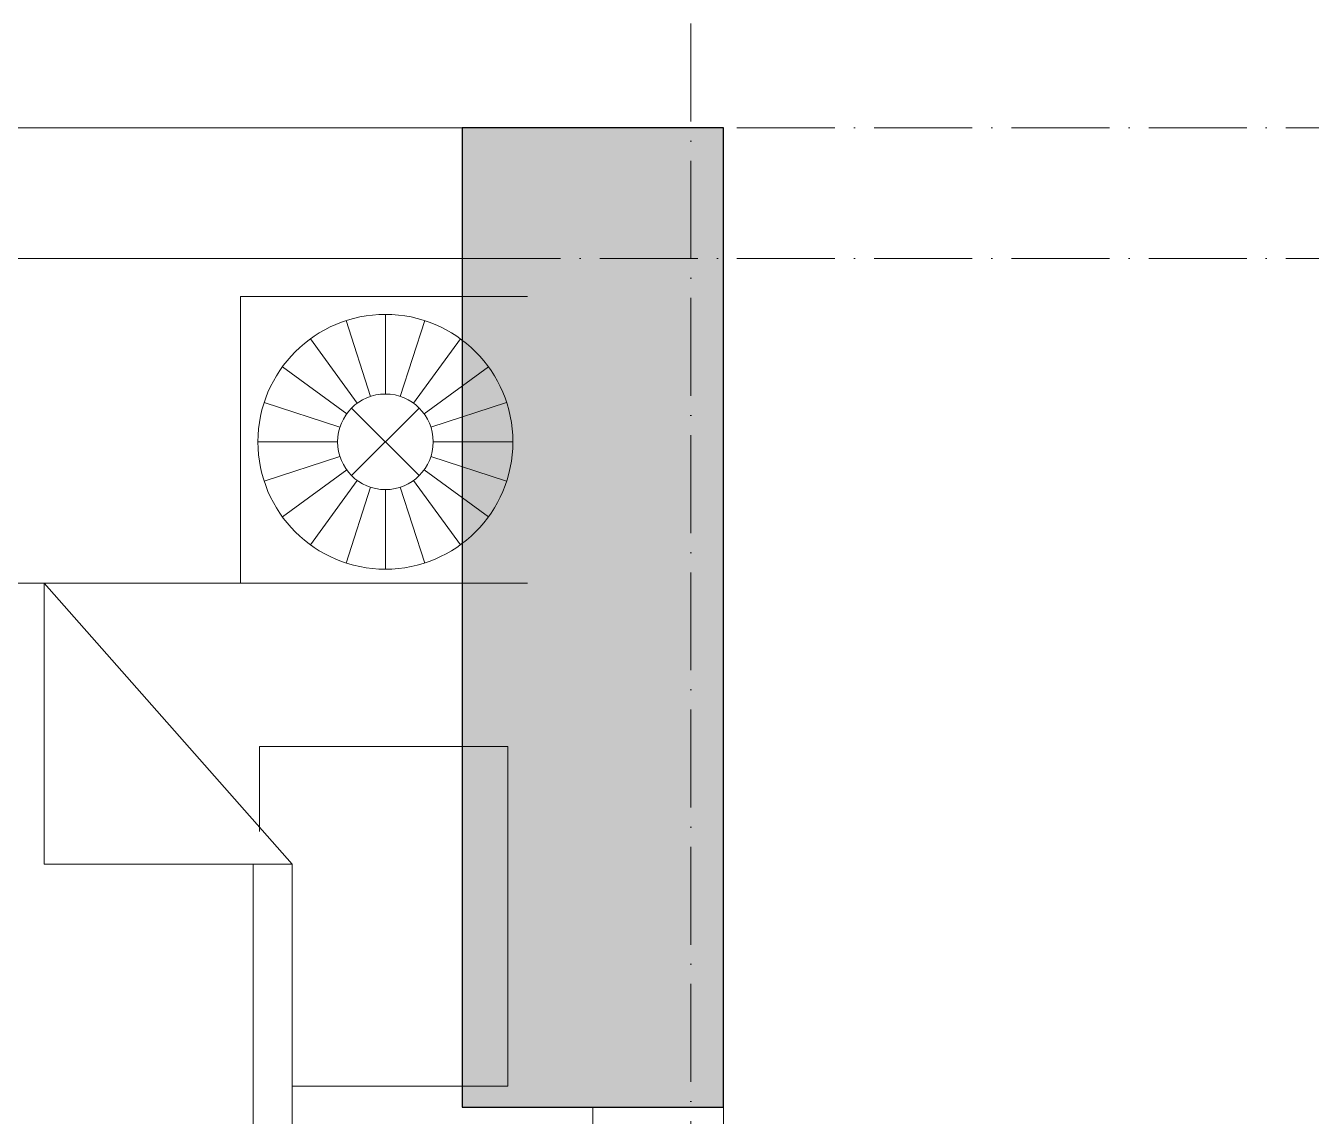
# Model space of a CAD drawing. Header units: millimetres. Extents: x -20144 to 122974, y -38328 to 48263.
# Drawn here: x 22432 to 24401, y 41086 to 42756 of the extents above; entities that cross this region are included whole.
import ezdxf

# ---------------------------------------------------------------- set-up
doc = ezdxf.new("R2010")
doc.units = ezdxf.units.MM
doc.linetypes.add('Grid Line', pattern=[4.2, 3, -0.6, 0, -0.6])
for name, color, linetype, lineweight in [('NET-CAT', 3, 'Continuous', 15), ('THIET BI', 44, 'Continuous', 5), ('TRUC', 225, 'Continuous', 5), ('X-COT HAM$0$LC.HA', 8, 'Continuous', 9)]:
    doc.layers.add(name, color=color, linetype=linetype, lineweight=lineweight)

# ---------------------------------------------------------------- blocks, each defined once
blk = doc.blocks.new('ALC1807-ASCENT PLAZA-KET CAU_rvt-1-MẶT BẰNG TẦNG 5 ĐẾN TẦNG 22')
at = {"layer": 'X-COT HAM$0$LC.HA'}
h = blk.add_hatch(color=256, dxfattribs=at)
h.dxf.hatch_style = 1
h.paths.add_polyline_path([(23500.5, 42599.9), (23100.5, 42599.9), (23100.5, 41099.9), (23500.5, 41099.9)])
at = {"ltscale": 1000, "elevation": 0}
blk.add_lwpolyline([(23500.5, 42599.9), (23100.5, 42599.9), (23100.5, 41099.9), (23500.5, 41099.9)], close=True, dxfattribs=at)
blk = doc.blocks.new('X-GIUONG1 - X-GIUONG-V55-MẶT BẰNG TẦNG 5 ĐẾN TẦNG 22')
at = {"layer": 'THIET BI'}
for p, q in [((-1239, 0), (-1239, -439)), ((-1239, -439), (-1239, 0)), ((-800, -439), (-800, 0)), ((-800, 0), (-800, -2000)), ((-800, 0), (-800, -439)), ((-800, 0), (-800, -2000)), ((-1039.2, -147.8), (-1076.9, -31.8)), ((-1016.6, -144.2), (-1016.6, -22.2)), ((-993.9, -147.8), (-956.3, -31.8)), ((-550, -30), (-550, -410)), ((-30, -30), (-550, -30)), ((-30, -360), (-30, -30)), ((-1059.6, -158.2), (-1131.2, -59.5)), ((-973.5, -158.2), (-901.9, -59.5)), ((-1075.8, -174.4), (-1174.4, -102.7)), ((-957.4, -174.4), (-858.7, -102.7)), ((-1086.1, -194.8), (-1202.1, -157.1)), ((-947, -194.8), (-831, -157.1)), ((-1068.3, -269.1), (-964.8, -165.6)), ((-1068.3, -165.6), (-964.8, -269.1)), ((-1089.7, -217.4), (-1211.7, -217.4)), ((-943.4, -217.4), (-821.4, -217.4)), ((-821.4, -217.4), (-943.4, -217.4)), ((-1086.1, -240), (-1202.1, -277.7)), ((-947, -240), (-831, -277.7)), ((-1075.8, -260.4), (-1174.4, -332.1)), ((-957.4, -260.4), (-858.7, -332.1)), ((-1059.6, -276.6), (-1131.2, -375.2)), ((-1039.2, -287), (-1076.9, -402.9)), ((-1016.6, -290.5), (-1016.6, -412.5)), ((-993.9, -287), (-956.3, -402.9)), ((-973.5, -276.6), (-901.9, -375.2)), ((-370, -360), (-800, -740)), ((-370, -740), (-370, -360)), ((800, -360), (-370, -360)), ((-550, -410), (-420, -410)), ((-370, -420), (800, -420)), ((-1239, -439), (-800, -439)), ((-800, -439), (-1239, -439)), ((-800, -740), (-370, -740))]:
    blk.add_line(p, q, dxfattribs=at)
for radius in [195.1, 73.2]:
    blk.add_circle((-1016.6, -217.4), radius, dxfattribs=at)

msp = doc.modelspace()

# ---------------------------------------------------------------- linework, layer by layer
at = {"layer": 'NET-CAT'}
for p, q in [((23200.5, 42599.9), (22300.5, 42599.9)), ((22300.5, 42399.9), (23200.5, 42399.9)), ((23300.5, 41099.9), (23300.5, 39199.9)), ((23500.5, 39199.9), (23500.5, 41099.9))]:
    msp.add_line(p, q, dxfattribs=at)
at = {"layer": 'TRUC', "linetype": 'Grid Line', "ltscale": 50}
for p, q in [((23450.5, 43599.9), (23450.5, -4500.1)), ((43000.5, 42599.9), (-11036.3, 42599.9)), ((43000.5, 42399.9), (-14407, 42399.9))]:
    msp.add_line(p, q, dxfattribs=at)

# ---------------------------------------------------------------- block references
at = {"lineweight": 5}
msp.add_blockref('ALC1807-ASCENT PLAZA-KET CAU_rvt-1-MẶT BẰNG TẦNG 5 ĐẾN TẦNG 22', (0, 0), dxfattribs=at)
at = {"layer": 'THIET BI', "rotation": 269.9999999999972}
msp.add_blockref('X-GIUONG1 - X-GIUONG-V55-MẶT BẰNG TẦNG 5 ĐẾN TẦNG 22', (23200.5, 41102.4), dxfattribs=at)

doc.saveas('drawing.dxf')
